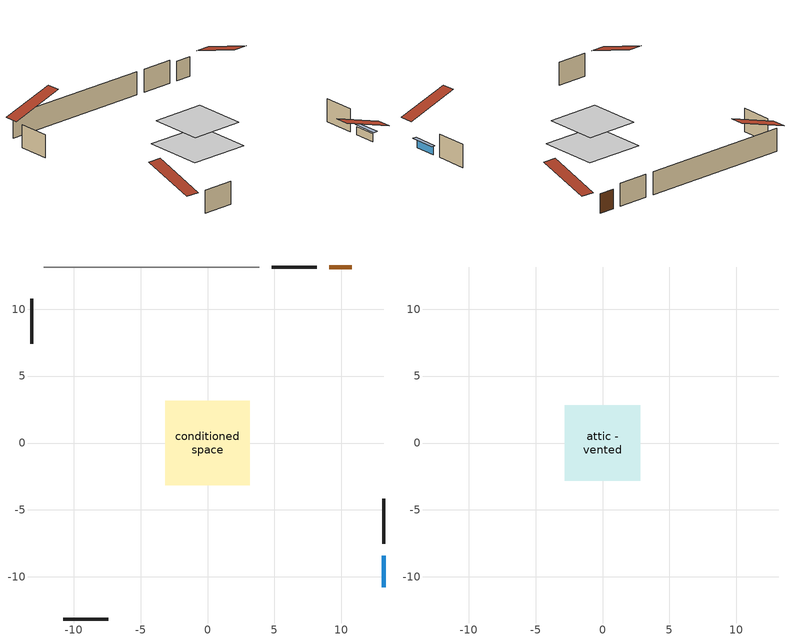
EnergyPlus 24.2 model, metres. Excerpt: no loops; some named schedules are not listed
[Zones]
conditioned space
 floor adiabatic (AdiabaticFloorConstruction): -3.16,-3.16 -3.16,3.16 3.16,3.16 3.16,-3.16 z0
 floor foundation (Slab1 construction): -2.84,-2.84 -2.84,2.84 2.84,2.84 2.84,-2.84 z0
 wall outside (AdiabaticWallConstruction 1): 10.76,13.15 9.08,13.15 z0:2.03
 wall outside (AdiabaticWallConstruction): 13.15,-10.76 13.15,-8.44 z0:0.83
 wall outside (Wall1 construction): 8.15,13.15 4.8,13.15 / -10.76,-13.15 -7.41,-13.15 / -13.15,10.76 -13.15,7.41 / 13.15,-7.51 13.15,-4.16 z0:2.44
 wall adiabatic (Wall2 construction): 3.88,13.15 -12.22,13.15 z0:2.44
 window (WindowConstruction): 13.15,-10.76 13.15,-8.44 z0:0.83
 door (Door): 10.76,13.15 9.08,13.15 z0:2.03
 ceiling adiabatic (AdiabaticFloorConstruction): 3.16,-3.16 3.16,3.16 -3.16,3.16 -3.16,-3.16 z0
attic - vented
 floor to conditioned space (Floor1 construction Reversed): -2.84,-2.84 -2.84,2.84 2.84,2.84 2.84,-2.84 z2.44
 roof outside (Roof1 construction): 11.69,13.15,2.44 11.69,7.62,4.28 13.15,7.62,4.28 13.15,13.15,2.44; -11.69,-13.15,2.44 -11.69,-7.62,4.28 -13.15,-7.62,4.28 -13.15,-13.15,2.44; -13.15,11.69,2.44 -7.62,11.69,4.28 -7.62,13.15,4.28 -13.15,13.15,2.44; 13.15,-11.69,2.44 7.62,-11.69,4.28 7.62,-13.15,4.28 13.15,-13.15,2.44
shading: 13.15,-8.24 13.15,-10.96 13.56,-10.96 13.56,-8.24 z1.03
[Building]
Building 1: Terrain=Suburbs
[Site:Location]
Windsor AP_ON: Latitude {deg}=42.28; Longitude {deg}=-82.96; Time Zone {hr}=-5; Elevation {m}=190; Keep Site Location Information=Yes
[Site:GroundTemperature:Shallow]
6.34957, 4.46684, 4.31606, 5.20952, 8.79623, 12.3662, 15.4612, 17.4219, 17.5884, 15.9938, 12.9777, 9.51722
[Site:WaterMainsTemperature]
Calculation Method=Schedule; Temperature Schedule=mains temperature schedule
[Material] Roughness=Rough; Thermal Absorptance=0.9
Name | Thickness {m} | Conductivity {W/m-K} | Density {kg/m3} | Specific Heat {J/kg-K} | Solar Absorptance | Visible Absorptance
asphalt or fiberglass shingles | 0.00635 | 0.162714 | 1121.4 | 1465.45 | 0.84 | 0.84
ceiling loosefill ins | 0.169333 | 0.0480833 | 16.02 | 1046.75 | 0.7 | 0.7
ceiling stud and cavity | 0.1397 | 0.149975 | 65.682 | 1177.47 | 0.7 | 0.7
concrete 4.0 in. | 0.1016 | 1.803125 | 2242.8 | 837.4 | 0.7 | 0.7
door material | 0.04445 | 0.053851 | 512.64 | 1214.23 | 0.7 | 0.7
floor covering | 0.0127 | 0.0433444 | 54.468 | 1339.84 | 0.6 | 0.6
floor rigid ins; wall rigid ins | 0.512978 | 0.029427 | 32.04 | 1214.23 | 0.7 | 0.7
floor stud and cavity | 0.1397 | 1.75129 | 37.0049 | 1207.88 | 0.7 | 0.7
furniture material conditioned space 1 | 0.1524 | 0.115458 | 640.8 | 1214.23 | 0.6 | 0.6
gypsum board | 0.0127 | 0.160291 | 801 | 837.4 | 0.6 | 0.6
interior vertical ins | 0.025908 | 0.029427 | 32.04 | 1214.23 | 0.7 | 0.7
osb sheathing 0.5 in. | 0.0127 | 0.115458 | 512.64 | 1214.23 | 0.7 | 0.7
osb sheathing 0.5 in. 1 | 0.0127 | 0.115458 | 512.64 | 1214.23 | 0.4 | 0.4
osb sheathing 0.75 in. | 0.01905 | 0.115458 | 512.64 | 1214.23 | 0.7 | 0.7
slab rigid ins | 0.00792629 | 0.029427 | 32.04 | 1214.23 | 0.7 | 0.7
wall stud and cavity | 0.1397 | 0.579149 | 139.0536 | 1170.24 | 0.7 | 0.7
wall stud and cavity 1 | 0.1397 | 0.345645 | 139.0536 | 1170.24 | 0.7 | 0.7
wall stud and cavity 2 | 0.0889 | 0.380278 | 52.3479 | 1209.89 | 0.7 | 0.7
wall stud and cavity 3 | 0.0889 | 0.391764 | 83.0341 | 1211.67 | 0.7 | 0.7
wood siding | 0.0254 | 0.102417 | 544.68 | 1172.36 | 0.4 | 0.4
wood siding 1; wood siding 2 | 0.0254 | 0.102417 | 544.68 | 1172.36 | 0.7 | 0.7
[WindowMaterial:SimpleGlazingSystem]
WindowMaterial: U-Factor {W/m2-K}=2.96562; Solar Heat Gain Coefficient=0.62
[Construction]
AdiabaticFloorConstruction: floor stud and cavity, floor rigid ins, osb sheathing 0.75 in., floor covering
AdiabaticWallConstruction: wood siding 1, wall rigid ins, wall stud and cavity 2, gypsum board
AdiabaticWallConstruction 1: wood siding 2, wall rigid ins, wall stud and cavity 2, gypsum board
Door: door material
Floor1 construction Reversed: gypsum board, ceiling stud and cavity, ceiling loosefill ins
furniture construction conditioned space 1: furniture material conditioned space 1
PartitionWallConstruction: gypsum board, wall stud and cavity 3, gypsum board
Roof1 construction: asphalt or fiberglass shingles
Slab1 construction: slab rigid ins, concrete 4.0 in.
Wall1 construction: wood siding, osb sheathing 0.5 in., wall stud and cavity, gypsum board
Wall2 construction: osb sheathing 0.5 in. 1, wall stud and cavity 1, gypsum board
WindowConstruction: WindowMaterial
[Zone] Multiplier=1; Part of Total Floor Area=Yes
Name | Volume {m3}
attic - vented | 9.60772
conditioned space | 100
[Space]
Name | Zone | Volume {m3}
attic - vented 1 | attic - vented | 9.60772
conditioned space 1 | conditioned space | 100
[ZoneInfiltration:EffectiveLeakageArea]
infil attic - vented 1: Zone or Space=attic - vented 1; Schedule=Always On Discrete; Effective Air Leakage Area {cm2}=1428.89; Stack Coefficient=0.000128013; Wind Coefficient=7.64446e-06
[ZoneMixing]
whole house fan mix: Zone or Space=attic - vented; Schedule=Always On Continuous; Design Flow Rate Calculation Method=Flow/Zone; Design Flow Rate {m3/s}=0; Source Zone or Space=conditioned space
[SurfaceProperty:ExposedFoundationPerimeter]
Slab1: Exposed Perimeter Calculation Method=TotalExposedPerimeter; Total Exposed Perimeter {m}=12.396
[InternalMass] Zone or ZoneList=conditioned space; Space or SpaceList=conditioned space 1
Name | Construction | Surface Area {m2}
furniture mass conditioned space 1 | furniture construction conditioned space 1 | 28.8601
partition wall mass | PartitionWallConstruction | 72.1503
[Lights]
interior lighting: Zone or ZoneList or Space or SpaceList=conditioned space 1; Schedule=interior lighting schedule; Design Level Calculation Method=LightingLevel; Lighting Level {W}=343.2; Return Air Fraction=0; Fraction Radiant=0.6; Fraction Visible=0.2; Fraction Replaceable=1
[People]
occupants: Zone or ZoneList or Space or SpaceList=conditioned space 1; Number of People Schedule=occupants schedule; Number of People Calculation Method=People; Number of People=3; Fraction Radiant=0.314171; Sensible Heat Fraction=0.56303; Activity Level Schedule=occupants activity schedule; Carbon Dioxide Generation Rate {m3/s-W}=0; Enable ASHRAE 55 Comfort Warnings=No; Mean Radiant Temperature Calculation Type=EnclosureAveraged
[ElectricEquipment] Zone or ZoneList or Space or SpaceList=conditioned space 1; Design Level Calculation Method=EquipmentLevel
Name | Schedule | Design Level {W} | Fraction Latent | Fraction Radiant | Fraction Lost
clothes dryer | clothes dryer schedule | 140.772 | 0.015 | 0.081 | 0.85
clothes washer | clothes washer schedule | 32.1985 | 0.03 | 0.162 | 0.7
cooking range | cooking range schedule | 208.969 | 0.08 | 0.432 | 0.2
dishwasher | dishwasher schedule | 66.8632 | 0.3 | 0.18 | 0.4
fridge | fridge schedule | 72.9452 | 0 | 0.6 | 0
mech vent house fan | mech vent house fan schedule | 10 | 0 | 0 | 1
mech vent house fan cfis | mech vent house fan cfis schedule | 0 | 0 | 0 | 0
misc plug loads | misc plug loads schedule | 494.7 | 0.045 | 0.513 | 0.1
whole house fan | Always On Discrete | 0 | 0 | 0 | 1
[OtherEquipment] Zone or ZoneList or Space or SpaceList=conditioned space 1; Design Level Calculation Method=EquipmentLevel
Name | Fuel Type | Schedule | Design Level {W} | Fraction Latent | Fraction Radiant | Fraction Lost
clothes dryer 1 | Electricity | clothes dryer schedule | 0 | 0.015 | 0.081 | 0.85
cooking range 1 | Electricity | cooking range schedule | 0 | 0.08 | 0.432 | 0.2
general water use latent | None | general water use schedule | 59.3978 | 1 | 0 | 0
general water use sensible | None | general water use schedule | -58.539 | 0 | 0.6 | 0
mech vent house fan latent load | None | Always On Discrete | 0 | 1 | 0 | 0
mech vent house fan sensible load | None | Always On Discrete | 0 | 0 | 0 | 0
water heater energy adjustment1 | Electricity | Always On Discrete | 0.01 | 0 | 0 | 1
[ZoneInfiltration:DesignFlowRate] Zone or ZoneList or Space or SpaceList=conditioned space 1; Schedule=Always On Discrete; Design Flow Rate Calculation Method=Flow/Zone; Design Flow Rate {m3/s}=0
infil flow; natural vent flow; whole house fan flow
[ZoneControl:Thermostat]
conditioned space Thermostat: Zone or ZoneList=conditioned space; Control Type Schedule=conditioned space Thermostat Schedule; Control 1=conditioned space temperature setpoint; Temperature Difference Between Cutout And Setpoint {deltaC}=0
[ZoneHVAC:Baseboard:Convective:Electric]
electric baseboard: Availability Schedule=Always On Discrete; Heating Design Capacity {W}=3699.44; Efficiency=1
[Zone equipment]
conditioned space: electric baseboard
[Foundation:Kiva]
Foundation Kiva 1: Initial Indoor Air Temperature {C}=21; Interior Vertical Insulation Material=interior vertical ins; Interior Vertical Insulation Depth {m}=0.1016; Wall Height Above Grade {m}=0.1016; Wall Depth Below Slab {m}=0.2032
[Foundation:Kiva:Settings]
Soil Conductivity {W/m-K}=0.849921; Soil Density {kg/m3}=1842.3; Soil Specific Heat {J/kg-K}=418.7; Ground Solar Absorptivity=0.9; Ground Thermal Absorptivity=0.9; Ground Surface Roughness {m}=0.03; Far-Field Width {m}=40; Deep-Ground Boundary Condition=ZeroFlux; Deep-Ground Depth {m}=40; Minimum Cell Dimension {m}=0.2; Maximum Cell Growth Coefficient=3; Simulation Timestep=Timestep
[Exterior:Lights]
exterior lighting: Schedule=exterior lighting schedule; Design Level {W}=75.6
[EnergyManagementSystem:GlobalVariable]
infil_program_Qfan
infil_program_Qinf
natural_vent_program_Qnv
natural_vent_program_Qwhf
[EnergyManagementSystem:Sensor]
Name | Output:Variable or Output:Meter Index Key | Output:Variable or Output:Meter
airflow_gain | infil flow | Infiltration Sensible Heat Gain Energy
airflow_gain_1 | natural vent flow | Infiltration Sensible Heat Gain Energy
airflow_gain_2 | whole house fan flow | Infiltration Sensible Heat Gain Energy
airflow_loss | infil flow | Infiltration Sensible Heat Loss Energy
airflow_loss_1 | natural vent flow | Infiltration Sensible Heat Loss Energy
airflow_loss_2 | whole house fan flow | Infiltration Sensible Heat Loss Energy
clg_load_cond |  | Cooling:EnergyTransfer:Zone:CONDITIONED SPACE
clg_sp_s; clg_sp_s_1 | cooling setpoint | Schedule Value
clothes_dryer_exhaust_0_sch_s | clothes dryer exhaust 0 schedule | Schedule Value
conditioned_space_clg_unmet_s | conditioned space | Zone Cooling Setpoint Not Met Time
conditioned_space_htg_unmet_s | conditioned space | Zone Heating Setpoint Not Met Time
cool_season | cooling season schedule | Schedule Value
fridge_tin_s; tin_s; tin_s_1 | conditioned space | Zone Mean Air Temperature
htg_load_cond |  | Heating:EnergyTransfer:Zone:CONDITIONED SPACE
htg_sp_s; htg_sp_s_1 | heating setpoint | Schedule Value
ig_ee_conv | clothes dryer | Electric Equipment Convective Heating Energy
ig_ee_conv_2 | cooking range | Electric Equipment Convective Heating Energy
ig_ee_conv_4 | fridge | Electric Equipment Convective Heating Energy
ig_ee_conv_5 | misc plug loads | Electric Equipment Convective Heating Energy
ig_ee_conv_6 | whole house fan | Electric Equipment Convective Heating Energy
ig_ee_rad | clothes dryer | Electric Equipment Radiant Heating Energy
ig_ee_rad_2 | cooking range | Electric Equipment Radiant Heating Energy
ig_ee_rad_4 | fridge | Electric Equipment Radiant Heating Energy
ig_ee_rad_5 | misc plug loads | Electric Equipment Radiant Heating Energy
ig_ee_rad_6 | whole house fan | Electric Equipment Radiant Heating Energy
ig_lgt_conv | interior lighting | Lights Convective Heating Energy
ig_lgt_rad | interior lighting | Lights Radiant Heating Energy
ig_lgt_vis | interior lighting | Lights Visible Radiation Heating Energy
ig_oe_conv | clothes dryer 1 | Other Equipment Convective Heating Energy
ig_oe_conv_1 | cooking range 1 | Other Equipment Convective Heating Energy
ig_oe_conv_2 | general water use latent | Other Equipment Convective Heating Energy
ig_oe_conv_3 | general water use sensible | Other Equipment Convective Heating Energy
ig_oe_conv_4 | water heater energy adjustment1 | Other Equipment Convective Heating Energy
ig_oe_rad | clothes dryer 1 | Other Equipment Radiant Heating Energy
ig_oe_rad_1 | cooking range 1 | Other Equipment Radiant Heating Energy
ig_oe_rad_2 | general water use latent | Other Equipment Radiant Heating Energy
ig_oe_rad_3 | general water use sensible | Other Equipment Radiant Heating Energy
ig_oe_rad_4 | water heater energy adjustment1 | Other Equipment Radiant Heating Energy
ig_ppl_conv | occupants | People Convective Heating Energy
ig_ppl_rad | occupants | People Radiant Heating Energy
im_conv | furniture mass conditioned space 1 | Surface Inside Face Convection Heat Gain Energy
im_conv_1 | partition wall mass | Surface Inside Face Convection Heat Gain Energy
im_ig | furniture mass conditioned space 1 | Surface Inside Face Internal Gains Radiation Heat Gain Energy
im_ig_1 | partition wall mass | Surface Inside Face Internal Gains Radiation Heat Gain Energy
im_lgt | furniture mass conditioned space 1 | Surface Inside Face Lights Radiation Heat Gain Energy
im_lgt_1 | partition wall mass | Surface Inside Face Lights Radiation Heat Gain Energy
im_sol | furniture mass conditioned space 1 | Surface Inside Face Solar Radiation Heat Gain Energy
im_sol_1 | partition wall mass | Surface Inside Face Solar Radiation Heat Gain Energy
im_surf | furniture mass conditioned space 1 | Surface Inside Face Net Surface Thermal Radiation Heat Gain Energy
im_surf_1 | partition wall mass | Surface Inside Face Net Surface Thermal Radiation Heat Gain Energy
mv_conv | mech vent house fan | Electric Equipment Convective Heating Energy
mv_conv_1 | mech vent house fan cfis | Electric Equipment Convective Heating Energy
mv_conv_2 | mech vent house fan latent load | Other Equipment Convective Heating Energy
mv_conv_3 | mech vent house fan sensible load | Other Equipment Convective Heating Energy
mv_rad | mech vent house fan | Electric Equipment Radiant Heating Energy
mv_rad_1 | mech vent house fan cfis | Electric Equipment Radiant Heating Energy
mv_rad_2 | mech vent house fan latent load | Other Equipment Radiant Heating Energy
mv_rad_3 | mech vent house fan sensible load | Other Equipment Radiant Heating Energy
natural_vent_s | natural vent schedule | Schedule Value
out_pb_s |  | Site Outdoor Air Barometric Pressure
out_wt_s |  | Site Outdoor Air Humidity Ratio
site_vw_s |  | Site Wind Speed
ss_back_out | Window1 | Surface Window Shortwave from Zone Back Out Window Heat Transfer Rate
ss_conv | Door1 | Surface Inside Face Convection Heat Gain Energy
ss_conv_1 | Window1 | Surface Inside Face Convection Heat Gain Energy
ss_ig | Door1 | Surface Inside Face Internal Gains Radiation Heat Gain Energy
ss_ig_1 | Window1 | Surface Inside Face Internal Gains Radiation Heat Gain Energy
ss_lgt | Door1 | Surface Inside Face Lights Radiation Heat Gain Energy
ss_sol | Door1 | Surface Inside Face Solar Radiation Heat Gain Energy
ss_surf | Door1 | Surface Inside Face Net Surface Thermal Radiation Heat Gain Energy
ss_surf_1 | Window1 | Surface Inside Face Net Surface Thermal Radiation Heat Gain Energy
ss_trans_in | Window1 | Surface Window Transmitted Solar Radiation Rate
ss_trans_out | Window1 | Surface Inside Face Initial Transmitted Diffuse Transmitted Out Window Solar Radiation Rate
s_conv | Floor1 | Surface Inside Face Convection Heat Gain Energy
s_conv_1 | inferred conditioned ceiling | Surface Inside Face Convection Heat Gain Energy
s_conv_2 | inferred conditioned floor | Surface Inside Face Convection Heat Gain Energy
s_conv_3 | Slab1 | Surface Inside Face Convection Heat Gain Energy
s_conv_4 | Wall1:0 | Surface Inside Face Convection Heat Gain Energy
s_conv_5 | Wall1:180 | Surface Inside Face Convection Heat Gain Energy
s_conv_6 | Wall1:270 | Surface Inside Face Convection Heat Gain Energy
s_conv_7 | Wall1:90 | Surface Inside Face Convection Heat Gain Energy
s_conv_8 | Wall2 | Surface Inside Face Convection Heat Gain Energy
s_ig | Floor1 | Surface Inside Face Internal Gains Radiation Heat Gain Energy
s_ig_1 | inferred conditioned ceiling | Surface Inside Face Internal Gains Radiation Heat Gain Energy
s_ig_2 | inferred conditioned floor | Surface Inside Face Internal Gains Radiation Heat Gain Energy
s_ig_3 | Slab1 | Surface Inside Face Internal Gains Radiation Heat Gain Energy
s_ig_4 | Wall1:0 | Surface Inside Face Internal Gains Radiation Heat Gain Energy
s_ig_5 | Wall1:180 | Surface Inside Face Internal Gains Radiation Heat Gain Energy
s_ig_6 | Wall1:270 | Surface Inside Face Internal Gains Radiation Heat Gain Energy
s_ig_7 | Wall1:90 | Surface Inside Face Internal Gains Radiation Heat Gain Energy
s_ig_8 | Wall2 | Surface Inside Face Internal Gains Radiation Heat Gain Energy
s_lgt | Floor1 | Surface Inside Face Lights Radiation Heat Gain Energy
s_lgt_1 | inferred conditioned ceiling | Surface Inside Face Lights Radiation Heat Gain Energy
s_lgt_2 | inferred conditioned floor | Surface Inside Face Lights Radiation Heat Gain Energy
s_lgt_3 | Slab1 | Surface Inside Face Lights Radiation Heat Gain Energy
s_lgt_4 | Wall1:0 | Surface Inside Face Lights Radiation Heat Gain Energy
s_lgt_5 | Wall1:180 | Surface Inside Face Lights Radiation Heat Gain Energy
s_lgt_6 | Wall1:270 | Surface Inside Face Lights Radiation Heat Gain Energy
s_lgt_7 | Wall1:90 | Surface Inside Face Lights Radiation Heat Gain Energy
s_lgt_8 | Wall2 | Surface Inside Face Lights Radiation Heat Gain Energy
s_sol | Floor1 | Surface Inside Face Solar Radiation Heat Gain Energy
s_sol_1 | inferred conditioned ceiling | Surface Inside Face Solar Radiation Heat Gain Energy
s_sol_2 | inferred conditioned floor | Surface Inside Face Solar Radiation Heat Gain Energy
s_sol_3 | Slab1 | Surface Inside Face Solar Radiation Heat Gain Energy
s_sol_4 | Wall1:0 | Surface Inside Face Solar Radiation Heat Gain Energy
s_sol_5 | Wall1:180 | Surface Inside Face Solar Radiation Heat Gain Energy
s_sol_6 | Wall1:270 | Surface Inside Face Solar Radiation Heat Gain Energy
s_sol_7 | Wall1:90 | Surface Inside Face Solar Radiation Heat Gain Energy
s_sol_8 | Wall2 | Surface Inside Face Solar Radiation Heat Gain Energy
s_surf | Floor1 | Surface Inside Face Net Surface Thermal Radiation Heat Gain Energy
s_surf_1 | inferred conditioned ceiling | Surface Inside Face Net Surface Thermal Radiation Heat Gain Energy
s_surf_2 | inferred conditioned floor | Surface Inside Face Net Surface Thermal Radiation Heat Gain Energy
s_surf_3 | Slab1 | Surface Inside Face Net Surface Thermal Radiation Heat Gain Energy
s_surf_4 | Wall1:0 | Surface Inside Face Net Surface Thermal Radiation Heat Gain Energy
s_surf_5 | Wall1:180 | Surface Inside Face Net Surface Thermal Radiation Heat Gain Energy
s_surf_6 | Wall1:270 | Surface Inside Face Net Surface Thermal Radiation Heat Gain Energy
s_surf_7 | Wall1:90 | Surface Inside Face Net Surface Thermal Radiation Heat Gain Energy
s_surf_8 | Wall2 | Surface Inside Face Net Surface Thermal Radiation Heat Gain Energy
tout_s | conditioned space | Zone Outdoor Air Drybulb Temperature
win_s | conditioned space | Zone Air Humidity Ratio
[EnergyManagementSystem:Actuator]
Name | Actuated Component Unique | Actuated Component Type | Actuated Component Control Type
fridge_schedule_act | fridge schedule | Schedule:Constant | Schedule Value
infil_flow_act | infil flow | Zone Infiltration | Air Exchange Flow Rate
mech_vent_house_fan_cfis_act | mech vent house fan cfis | ElectricEquipment | Electricity Rate
mech_vent_house_fan_latent_load_act | mech vent house fan latent load | OtherEquipment | Power Level
mech_vent_house_fan_sensible_load_act | mech vent house fan sensible load | OtherEquipment | Power Level
natural_vent_flow_act | natural vent flow | Zone Infiltration | Air Exchange Flow Rate
water_heater_ec_adj_act | water heater energy adjustment1 | OtherEquipment | Power Level
whole_house_fan_act | whole house fan | ElectricEquipment | Electricity Rate
whole_house_fan_flow_act | whole house fan flow | Zone Infiltration | Air Exchange Flow Rate
whole_house_fan_mix_act | whole house fan mix | ZoneMixing | Air Exchange Flow Rate
